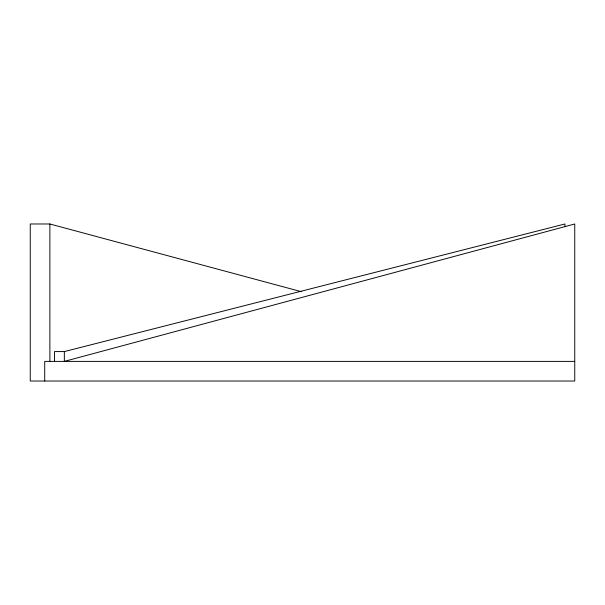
<?xml version="1.0" encoding="UTF-8"?>
<svg xmlns="http://www.w3.org/2000/svg" width="605" height="605" viewBox="0 0 605 605"><rect width="100%" height="100%" fill="white"/><g stroke="black" fill="none" stroke-linecap="round" stroke-linejoin="round"><path stroke-width="0.91" d="M54.533 361.389L54.533 351.581L64.349 351.581L564.934 223.979L564.934 226.656M301.434 291.701L49.882 223.979L30.25 223.979L30.25 381.021L574.75 381.021L574.75 223.979L64.349 361.389L64.349 351.581M574.75 361.389L44.717 361.389L44.717 381.021M49.882 223.979L49.882 361.389"/></g></svg>
